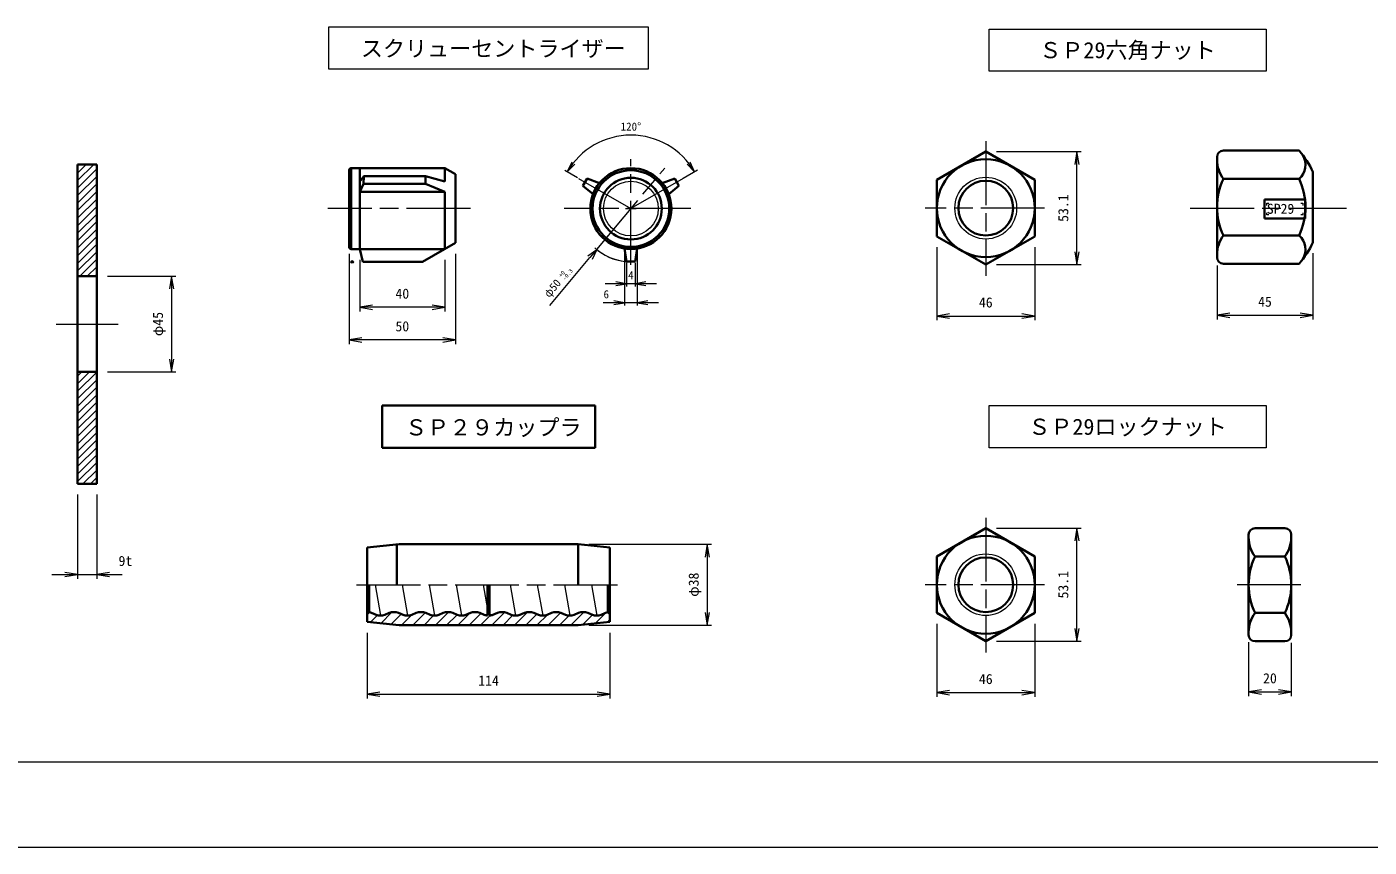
# Model space of a CAD drawing. Units: millimetres at full size, sheet at 1:2.5. Extents: x 2705 to 4385, y -2306 to -1103.
# Drawn here: x 3328 to 3958, y -2291 to -1906 of the extents above; entities that cross this region are included whole.
import ezdxf
from ezdxf.enums import TextEntityAlignment as Align

# ---------------------------------------------------------------- set-up
doc = ezdxf.new("R2010")
doc.units = ezdxf.units.MM
doc.header["$LTSCALE"] = 2.5
doc.header["$PDMODE"] = 32
doc.header["$PDSIZE"] = 1.25
for name, pattern in [('CHAIN', [18.5, 12, -1.5, 3.5, -1.5]), ('CHAIN_DOUBLE_DASH', [23.5, 12, -1.5, 3.5, -1.5, 3.5, -1.5]), ('DASHED_SPACED', [12, 6, -6])]:
    doc.linetypes.add(name, pattern=pattern)
for name, color, linetype, lineweight in [('1 外形線', 7, 'Continuous', 35), ('2 中心線', 11, 'CHAIN', 18), ('2 細い実線', 3, 'Continuous', 20), ('3 隠れ線', 2, 'DASHED_SPACED', 18), ('4中心線', 1, 'CHAIN', 18), ('5 想像線', 6, 'CHAIN_DOUBLE_DASH', 18), ('6 寸法線', 4, 'Continuous', 18), ('6寸法線', 4, 'Continuous', 18), ('7 枠・タイトル', 7, 'Continuous', 13), ('DEFPOINTS_4', 7, 'Continuous', 13), ('中心線', 1, 'CHAIN', 15), ('外形線', 7, 'Continuous', 35), ('寸法線', 4, 'Continuous', 13), ('細い実線', 3, 'Continuous', 20)]:
    doc.layers.add(name, color=color, linetype=linetype, lineweight=lineweight)
doc.styles.add('ＭＳ ゴシック', font='')
doc.styles.get('ＭＳ ゴシック').set_extended_font_data('MS Gothic')
pattern_1 = [(45, (3747.629, -2362.075), (-2.65165, 2.65165), [])]
pattern_2 = [(45, (2774.176, -2955.177), (-1.76777, 1.76777), [])]

# ---------------------------------------------------------------- blocks, each defined once
blk = doc.blocks.new('open_arrow')
at = {"color": 0, "linetype": 'Continuous', "lineweight": -2}
blk.add_lwpolyline([(7.5, 1.25), (0, 0), (7.5, -1.25)], dxfattribs=at)

msp = doc.modelspace()

# ---------------------------------------------------------------- hatches: boundary and pattern name
at = {"layer": '2 細い実線'}
h = msp.add_hatch(dxfattribs=at)
h.set_pattern_fill('USER', color=256, style=0, pattern_type=2)
h.set_pattern_definition(pattern_2)
h.paths.add_polyline_path([(3360.974, -1970.276), (3351.974, -1970.276), (3351.974, -2022.776), (3360.974, -2022.776)])
h = msp.add_hatch(dxfattribs=at)
h.set_pattern_fill('USER', color=256, style=0, pattern_type=2)
h.set_pattern_definition(pattern_2)
h.paths.add_polyline_path([(3360.974, -1970.276), (3351.974, -1970.276), (3351.974, -2022.776), (3360.974, -2022.776)])
h = msp.add_hatch(dxfattribs=at)
h.set_pattern_fill('USER', color=256, style=0, pattern_type=2)
h.set_pattern_definition(pattern_2)
h.paths.add_polyline_path([(3360.974, -2067.776), (3351.974, -2067.776), (3351.974, -2120.276), (3360.974, -2120.276)])
h = msp.add_hatch(dxfattribs=at)
h.set_pattern_fill('USER', color=256, style=0, pattern_type=2)
h.set_pattern_definition(pattern_2)
h.paths.add_polyline_path([(3360.974, -2067.776), (3351.974, -2067.776), (3351.974, -2120.276), (3360.974, -2120.276)])
h = msp.add_hatch(dxfattribs=at)
h.set_pattern_fill('USER', color=256, style=0, pattern_type=2)
h.set_pattern_definition(pattern_1)
h.paths.add_polyline_path([(3509.034, -2186.7), (3502.954, -2186.7), (3487.954, -2185.2), (3487.954, -2181.55), (3488.86, -2180.644, -0.0505), (3490.022, -2180.975), (3492.12, -2181.81, 0.1917), (3496.188, -2181.81), (3498.285, -2180.975, -0.1917), (3502.722, -2180.975), (3504.82, -2181.81, 0.1917), (3508.888, -2181.81), (3509.329, -2181.635), (3510.985, -2180.975, -0.1917), (3515.422, -2180.975), (3517.52, -2181.81, 0.1917), (3521.588, -2181.81), (3523.685, -2180.975, -0.08632), (3525.697, -2180.554, -0.10366), (3528.122, -2180.975), (3530.22, -2181.81, 0.1917), (3534.288, -2181.81), (3536.385, -2180.975, -0.1917), (3540.822, -2180.975), (3542.92, -2181.81, 0.07207), (3544.454, -2182.177), (3544.454, -2179.7), (3545.454, -2179.7), (3545.454, -2182.177, 0.07207), (3546.988, -2181.81), (3549.085, -2180.975, -0.1917), (3553.522, -2180.975), (3555.62, -2181.81, 0.1917), (3559.688, -2181.81), (3561.785, -2180.975, -0.1917), (3566.222, -2180.975), (3568.32, -2181.81, 0.1917), (3572.388, -2181.81), (3574.485, -2180.975, -0.1917), (3578.922, -2180.975), (3581.02, -2181.81, 0.1917), (3585.088, -2181.81), (3587.185, -2180.975, -0.1917), (3591.622, -2180.975), (3593.72, -2181.81, 0.1917), (3597.788, -2181.81), (3599.885, -2180.975, -0.0505), (3601.047, -2180.644), (3601.954, -2181.55), (3601.954, -2185.2), (3586.954, -2186.7), (3526.464, -2186.7)])
h = msp.add_hatch(dxfattribs=at)
h.set_pattern_fill('USER', color=256, style=0, pattern_type=2)
h.set_pattern_definition(pattern_1)
h.paths.add_polyline_path([(3509.034, -2186.7), (3502.954, -2186.7), (3487.954, -2185.2), (3487.954, -2181.55), (3488.86, -2180.644, -0.0505), (3490.022, -2180.975), (3492.12, -2181.81, 0.1917), (3496.188, -2181.81), (3498.285, -2180.975, -0.1917), (3502.722, -2180.975), (3504.82, -2181.81, 0.1917), (3508.888, -2181.81), (3509.329, -2181.635), (3510.985, -2180.975, -0.1917), (3515.422, -2180.975), (3517.52, -2181.81, 0.1917), (3521.588, -2181.81), (3523.685, -2180.975, -0.08632), (3525.697, -2180.554, -0.10366), (3528.122, -2180.975), (3530.22, -2181.81, 0.1917), (3534.288, -2181.81), (3536.385, -2180.975, -0.1917), (3540.822, -2180.975), (3542.92, -2181.81, 0.07207), (3544.454, -2182.177), (3544.454, -2179.7), (3545.454, -2179.7), (3545.454, -2182.177, 0.07207), (3546.988, -2181.81), (3549.085, -2180.975, -0.1917), (3553.522, -2180.975), (3555.62, -2181.81, 0.1917), (3559.688, -2181.81), (3561.785, -2180.975, -0.1917), (3566.222, -2180.975), (3568.32, -2181.81, 0.1917), (3572.388, -2181.81), (3574.485, -2180.975, -0.1917), (3578.922, -2180.975), (3581.02, -2181.81, 0.1917), (3585.088, -2181.81), (3587.185, -2180.975, -0.1917), (3591.622, -2180.975), (3593.72, -2181.81, 0.1917), (3597.788, -2181.81), (3599.885, -2180.975, -0.0505), (3601.047, -2180.644), (3601.954, -2181.55), (3601.954, -2185.2), (3586.954, -2186.7), (3526.464, -2186.7)])

# ---------------------------------------------------------------- linework, layer by layer
at = {"layer": '1 外形線'}
for p, q in [((3755.39, -1977.553), (3778.39, -1964.274)), ((3778.39, -1964.274), (3801.39, -1977.553)), ((3889.968, -1963.835), (3925.468, -1963.835)), ((3360.974, -1970.276), (3351.974, -1970.276)), ((3351.974, -1970.276), (3351.974, -2120.276)), ((3360.974, -2120.276), (3360.974, -1970.276)), ((3886.968, -2013.935), (3886.968, -1966.835)), ((3755.39, -1977.553), (3755.39, -2004.095)), ((3801.39, -1977.553), (3801.39, -2004.095)), ((3889.968, -1977.11), (3925.468, -1977.11)), ((3931.968, -2006.929), (3931.968, -1973.84)), ((3909.315, -1986.764), (3909.315, -1995.764)), ((3909.315, -1986.764), (3928.315, -1986.764)), ((3928.315, -1986.764), (3928.315, -1995.764)), ((3909.315, -1995.764), (3928.315, -1995.764)), ((3755.39, -2004.095), (3778.39, -2017.374)), ((3778.39, -2017.374), (3801.39, -2004.095)), ((3889.968, -2003.66), (3925.468, -2003.66)), ((3351.974, -2022.776), (3360.974, -2022.776)), ((3889.968, -2016.935), (3925.468, -2016.935)), ((3351.974, -2067.776), (3360.974, -2067.776)), ((3494.954, -2083.596), (3594.954, -2083.596)), ((3494.954, -2103.403), (3494.954, -2083.596)), ((3594.954, -2083.596), (3594.954, -2103.403)), ((3594.954, -2103.403), (3494.954, -2103.403)), ((3351.974, -2120.276), (3360.974, -2120.276)), ((3755.39, -2154.429), (3778.39, -2141.15)), ((3778.39, -2141.15), (3801.39, -2154.429)), ((3918.808, -2141.15), (3904.808, -2141.15)), ((3487.954, -2150.2), (3502.954, -2148.7)), ((3501.921, -2148.64), (3501.921, -2167.77)), ((3502.954, -2148.7), (3586.954, -2148.7)), ((3601.954, -2150.2), (3586.954, -2148.7)), ((3586.954, -2148.7), (3586.954, -2167.7)), ((3901.808, -2144.15), (3901.808, -2191.25)), ((3921.808, -2144.15), (3921.808, -2191.25)), ((3487.954, -2150.2), (3487.954, -2185.2)), ((3601.954, -2150.2), (3601.954, -2185.2)), ((3755.39, -2154.429), (3755.39, -2180.971)), ((3801.39, -2154.429), (3801.39, -2180.971)), ((3918.808, -2154.425), (3904.808, -2154.425)), ((3488.954, -2167.7), (3488.954, -2180.661)), ((3544.454, -2167.7), (3544.454, -2182.177)), ((3545.454, -2167.7), (3545.454, -2182.177)), ((3600.954, -2167.7), (3600.954, -2180.661)), ((3488.954, -2180.55), (3487.954, -2181.55)), ((3544.454, -2179.7), (3545.454, -2179.7)), ((3600.954, -2180.55), (3601.954, -2181.55)), ((3487.954, -2185.2), (3502.954, -2186.7)), ((3492.12, -2181.81), (3490.022, -2180.975)), ((3496.188, -2181.81), (3498.285, -2180.975)), ((3504.82, -2181.81), (3502.722, -2180.975)), ((3502.954, -2186.7), (3586.954, -2186.7)), ((3508.888, -2181.81), (3510.985, -2180.975)), ((3517.52, -2181.81), (3515.422, -2180.975)), ((3521.588, -2181.81), (3523.685, -2180.975)), ((3530.22, -2181.81), (3528.122, -2180.975)), ((3534.288, -2181.81), (3536.385, -2180.975)), ((3542.92, -2181.81), (3540.822, -2180.975)), ((3546.988, -2181.81), (3549.085, -2180.975)), ((3555.62, -2181.81), (3553.522, -2180.975)), ((3559.688, -2181.81), (3561.785, -2180.975)), ((3568.32, -2181.81), (3566.222, -2180.975)), ((3572.388, -2181.81), (3574.485, -2180.975)), ((3581.02, -2181.81), (3578.922, -2180.975)), ((3585.088, -2181.81), (3587.185, -2180.975)), ((3601.954, -2185.2), (3586.954, -2186.7)), ((3593.72, -2181.81), (3591.622, -2180.975)), ((3597.788, -2181.81), (3599.885, -2180.975)), ((3755.39, -2180.971), (3778.39, -2194.25)), ((3778.39, -2194.25), (3801.39, -2180.971)), ((3918.808, -2180.975), (3904.808, -2180.975)), ((3918.808, -2194.25), (3904.808, -2194.25))]:
    msp.add_line(p, q, dxfattribs=at)
for centre, radius in [((3778.39, -1990.824), 22.993), ((3778.39, -1990.824), 12.85), ((3778.39, -2167.7), 22.993), ((3778.39, -2167.7), 12.85)]:
    msp.add_circle(centre, radius, dxfattribs=at)
for centre, radius, start, end in [((3889.968, -1966.835), 3, 90, 180), ((3895.55, -1990.385), 40, 24.43173, 41.58647), ((3919.606, -1970.472), 8.855, 311.44966, 30.68165), ((3901.968, -1968.11), 15, 180, 216.8699), ((3917.839, -1990.385), 30.871, 154.53143, 205.46857), ((3897.598, -1990.385), 30.871, 334.53143, 25.46857), ((3901.968, -2012.66), 15, 143.1301, 180), ((3919.606, -2010.297), 8.855, 329.31797, 48.55029), ((3895.55, -1990.385), 40, 318.41353, 335.56827), ((3889.968, -2013.935), 3, 180, 270), ((3904.808, -2144.15), 3, 90, 180), ((3918.808, -2144.15), 3, 0, 90), ((3916.808, -2145.425), 15, 180, 216.8699), ((3906.808, -2145.425), 15, 323.1301, 0), ((3932.679, -2167.7), 30.871, 154.53143, 180), ((3890.937, -2167.7), 30.871, 0, 25.46857), ((3932.679, -2167.7), 30.871, 180, 205.46857), ((3890.937, -2167.7), 30.871, 334.53143, 0), ((3500.504, -2186.55), 6, 68.29614, 111.70386), ((3513.204, -2186.55), 6, 68.29614, 111.70386), ((3525.904, -2186.55), 6, 68.29614, 111.70386), ((3538.604, -2186.55), 6, 68.29614, 111.70386), ((3551.304, -2186.55), 6, 68.29614, 111.70386), ((3564.004, -2186.55), 6, 68.29614, 111.70386), ((3576.704, -2186.55), 6, 68.29614, 111.70386), ((3589.404, -2186.55), 6, 68.29614, 111.70386), ((3487.804, -2186.55), 6, 68.29614, 78.94994), ((3494.154, -2176.7), 5.5, 248.29614, 291.70386), ((3506.854, -2176.7), 5.5, 248.29614, 291.70386), ((3519.554, -2176.7), 5.5, 248.29614, 291.70386), ((3532.254, -2176.7), 5.5, 248.29614, 291.70386), ((3544.954, -2176.7), 5.5, 248.29614, 264.78409), ((3544.954, -2176.7), 5.5, 275.21591, 291.70386), ((3557.654, -2176.7), 5.5, 248.29614, 291.70386), ((3570.354, -2176.7), 5.5, 248.29614, 291.70386), ((3583.054, -2176.7), 5.5, 248.29614, 291.70386), ((3595.754, -2176.7), 5.5, 248.29614, 291.70386), ((3602.104, -2186.55), 6, 101.05006, 111.70386), ((3916.808, -2189.975), 15, 143.1301, 180), ((3906.808, -2189.975), 15, 0, 36.8699), ((3904.808, -2191.25), 3, 180, 270), ((3918.808, -2191.25), 3, 270, 0)]:
    msp.add_arc(centre, radius, start, end, dxfattribs=at)
at = {"layer": '2 中心線'}
for p, q in [((3778.39, -1959.367), (3778.39, -2022.682)), ((3806.022, -1990.824), (3749.922, -1990.824)), ((3874.372, -1990.824), (3947.817, -1990.824)), ((3341.974, -2045.276), (3370.974, -2045.276)), ((3778.39, -2136.243), (3778.39, -2199.558)), ((3482.954, -2167.7), (3606.954, -2167.7)), ((3806.022, -2167.7), (3749.922, -2167.7)), ((3926.364, -2167.7), (3895.825, -2167.7))]:
    msp.add_line(p, q, dxfattribs=at)
at = {"layer": '2 細い実線'}
for centre in [(3778.39, -1990.824), (3778.39, -2167.7)]:
    msp.add_circle(centre, 14.5, dxfattribs=at)
at = {"layer": '3 隠れ線'}
for p, q in [((3491.627, -2167.7), (3494.154, -2182.2)), ((3504.327, -2167.7), (3506.854, -2182.2)), ((3517.027, -2167.7), (3519.554, -2182.2)), ((3529.727, -2167.7), (3532.254, -2182.2)), ((3542.427, -2167.7), (3544.454, -2179.33)), ((3555.127, -2167.7), (3557.654, -2182.2)), ((3567.827, -2167.7), (3570.354, -2182.2)), ((3580.527, -2167.7), (3583.054, -2182.2)), ((3593.227, -2167.7), (3595.754, -2182.2))]:
    msp.add_line(p, q, dxfattribs=at)
at = {"layer": '4中心線'}
msp.add_line((3536.395, -1991.048), (3469.521, -1991.048), dxfattribs=at)
at = {"layer": '5 想像線'}
for p, q in [((3910.315, -1988.514), (3911.315, -1988.514)), ((3910.315, -1989.514), (3910.315, -1988.514)), ((3926.315, -1988.514), (3927.315, -1988.514)), ((3927.315, -1988.514), (3927.315, -1989.514)), ((3910.315, -1994.014), (3910.315, -1993.014)), ((3911.315, -1994.014), (3910.315, -1994.014)), ((3927.315, -1994.014), (3926.315, -1994.014)), ((3927.315, -1993.014), (3927.315, -1994.014))]:
    msp.add_line(p, q, dxfattribs=at)
at = {"layer": '6 寸法線'}
for p, q in [((3469.954, -1905.678), (3619.954, -1905.678)), ((3469.954, -1925.484), (3469.954, -1905.678)), ((3619.954, -1905.678), (3619.954, -1925.484)), ((3779.954, -1906.72), (3909.954, -1906.72)), ((3779.954, -1926.527), (3779.954, -1906.72)), ((3909.954, -1906.72), (3909.954, -1926.527)), ((3619.954, -1925.484), (3469.954, -1925.484)), ((3909.954, -1926.527), (3779.954, -1926.527)), ((3783.47, -1964.274), (3823.165, -1964.274)), ((3821.165, -2017.374), (3821.165, -1964.274)), ((3755.39, -2009.175), (3755.39, -2043.497)), ((3801.39, -2009.175), (3801.39, -2043.497)), ((3931.968, -2012.009), (3931.968, -2043.148)), ((3366.054, -2022.776), (3398.106, -2022.776)), ((3396.106, -2022.776), (3396.106, -2067.776)), ((3783.47, -2017.374), (3823.165, -2017.374)), ((3886.968, -2017.74), (3886.968, -2043.148)), ((3755.39, -2041.497), (3801.39, -2041.497)), ((3886.968, -2041.148), (3931.968, -2041.148)), ((3366.054, -2067.776), (3398.106, -2067.776)), ((3779.954, -2083.596), (3909.954, -2083.596)), ((3779.954, -2103.403), (3779.954, -2083.596)), ((3909.954, -2083.596), (3909.954, -2103.403)), ((3909.954, -2103.403), (3779.954, -2103.403)), ((3351.974, -2125.356), (3351.974, -2164.91)), ((3360.974, -2125.356), (3360.974, -2164.91)), ((3783.47, -2141.15), (3823.165, -2141.15)), ((3821.165, -2194.25), (3821.165, -2141.15)), ((3592.034, -2148.7), (3649.629, -2148.7)), ((3647.629, -2148.7), (3647.629, -2186.7)), ((3339.974, -2162.91), (3372.974, -2162.91)), ((3592.034, -2186.7), (3649.629, -2186.7)), ((3755.39, -2186.051), (3755.39, -2220.373)), ((3801.39, -2186.051), (3801.39, -2220.373)), ((3487.954, -2190.28), (3487.954, -2221.093)), ((3601.954, -2190.28), (3601.954, -2221.093)), ((3783.47, -2194.25), (3823.165, -2194.25)), ((3901.808, -2194.616), (3901.808, -2220.024)), ((3921.808, -2195.055), (3921.808, -2220.024)), ((3755.39, -2218.373), (3801.39, -2218.373)), ((3901.808, -2218.024), (3921.808, -2218.024)), ((3487.954, -2219.093), (3601.954, -2219.093))]:
    msp.add_line(p, q, dxfattribs=at)
at = {"layer": '6寸法線'}
for p, q in [((3479.452, -2012.241), (3479.452, -2054.709)), ((3484.452, -2015.128), (3484.452, -2039.369)), ((3524.452, -2015.128), (3524.452, -2039.369)), ((3529.452, -2012.241), (3529.452, -2054.709)), ((3524.452, -2037.369), (3484.452, -2037.369)), ((3529.452, -2052.709), (3479.452, -2052.709))]:
    msp.add_line(p, q, dxfattribs=at)
at = {"layer": '7 枠・タイトル'}
msp.add_line((2744.954, -2250.954), (4344.954, -2250.954), dxfattribs=at)
at = {"layer": 'DEFPOINTS_4'}
msp.add_line((2704.954, -2290.954), (4384.954, -2290.954), dxfattribs=at)
at = {"layer": '中心線'}
for p, q in [((3595.726, -2010.228), (3627.644, -1972.052)), ((3611.762, -2017.391), (3611.762, -1967.772)), ((3587.18, -1976.856), (3611.762, -1991.048)), ((3636.343, -1976.856), (3611.762, -1991.048)), ((3639.909, -1991.048), (3580.494, -1991.048))]:
    msp.add_line(p, q, dxfattribs=at)
at = {"layer": '外形線'}
for p, q in [((3524.452, -1972.048), (3480.452, -1972.048)), ((3480.452, -1972.048), (3480.452, -2010.048)), ((3484.452, -1972.048), (3484.452, -2010.048)), ((3524.452, -1972.048), (3524.452, -1978.33)), ((3524.452, -1972.048), (3529.452, -1974.935)), ((3479.452, -1973.048), (3479.452, -2009.048)), ((3486.453, -1975.848), (3484.452, -1978.351)), ((3486.22, -1979.38), (3486.453, -1975.848)), ((3486.453, -1975.848), (3515.264, -1975.848)), ((3515.264, -1979.38), (3515.264, -1975.848)), ((3515.264, -1975.848), (3524.452, -1978.33)), ((3529.452, -1974.935), (3529.452, -2007.161)), ((3591.181, -1976.856), (3589.181, -1980.32)), ((3597.014, -1979.069), (3591.181, -1976.856)), ((3626.51, -1979.069), (3632.343, -1976.856)), ((3632.343, -1976.856), (3634.343, -1980.32)), ((3486.22, -1979.38), (3484.452, -1983.135)), ((3524.452, -1983.135), (3484.452, -1983.135)), ((3515.264, -1979.38), (3486.22, -1979.38)), ((3524.452, -1983.135), (3515.264, -1979.38)), ((3524.452, -1983.135), (3524.452, -2010.048)), ((3594.014, -1984.265), (3589.181, -1980.32)), ((3629.51, -1984.265), (3634.343, -1980.32)), ((3524.452, -2010.048), (3480.452, -2010.048)), ((3484.452, -2010.048), (3485.952, -2016.099)), ((3513.972, -2016.099), (3529.452, -2007.161)), ((3608.762, -2009.81), (3609.762, -2015.968)), ((3614.762, -2009.81), (3613.762, -2015.968)), ((3485.952, -2016.099), (3513.972, -2016.099)), ((3613.762, -2015.968), (3609.762, -2015.968))]:
    msp.add_line(p, q, dxfattribs=at)
for radius in [19, 18, 14.5]:
    msp.add_circle((3611.762, -1991.048), radius, dxfattribs=at)
for centre, start, end in [((3480.452, -1973.048), 90, 180), ((3480.452, -2009.048), 180, 270)]:
    msp.add_arc(centre, 1, start, end, dxfattribs=at)
at = {"layer": '寸法線'}
for p, q in [((3586.639, -1976.544), (3580.793, -1973.169)), ((3643.064, -1972.976), (3636.343, -1976.856)), ((3609.262, -1991.048), (3614.262, -1991.048)), ((3611.762, -1993.548), (3611.762, -1988.548)), ((3591.491, -2013.205), (3595.726, -2010.228)), ((3595.726, -2010.228), (3592.519, -2014.064)), ((3595.726, -2010.228), (3593.547, -2014.923)), ((3573.674, -2036.605), (3592.519, -2014.064)), ((3608.762, -2010.435), (3608.762, -2036.515)), ((3609.762, -2016.593), (3609.762, -2027.599)), ((3613.762, -2016.593), (3613.762, -2027.599)), ((3614.762, -2010.435), (3614.762, -2036.515)), ((3623.762, -2026.349), (3599.762, -2026.349)), ((3624.762, -2035.265), (3598.762, -2035.265))]:
    msp.add_line(p, q, dxfattribs=at)
for radius, start, end in [(34.509, 30, 150), (25, 227.23738, 263.97904), (25, 230.10217, 274.58857)]:
    msp.add_arc((3611.762, -1991.048), radius, start, end, dxfattribs=at)
msp.add_point((3480.952, -2016.099), dxfattribs=at)
at = {"layer": '細い実線'}
msp.add_circle((3611.762, -1991.048), 12.85, dxfattribs=at)

# ---------------------------------------------------------------- block references
at = {"layer": '6 寸法線', "xscale": 0.8, "yscale": 0.8}
for p, rotation in [((3821.165, -1964.274), 270), ((3821.165, -2017.374), 90), ((3396.106, -2022.776), 270), ((3801.39, -2041.497), 180), ((3931.968, -2041.148), 180), ((3396.106, -2067.776), 90), ((3821.165, -2141.15), 270), ((3647.629, -2148.7), 270), ((3351.974, -2162.91), 180), ((3647.629, -2186.7), 90), ((3821.165, -2194.25), 90), ((3601.954, -2219.093), 180), ((3801.39, -2218.373), 180), ((3921.808, -2218.024), 180)]:
    msp.add_blockref('open_arrow', p, dxfattribs=dict(at, rotation=rotation))
for p in [(3755.39, -2041.497), (3886.968, -2041.148), (3360.974, -2162.91), (3487.954, -2219.093), (3755.39, -2218.373), (3901.808, -2218.024)]:
    msp.add_blockref('open_arrow', p, dxfattribs=at)
at = {"layer": '6寸法線', "xscale": 0.8, "yscale": 0.8}
for p in [(3484.452, -2037.369), (3479.452, -2052.709)]:
    msp.add_blockref('open_arrow', p, dxfattribs=at)
at = {"layer": '6寸法線', "xscale": 0.8, "yscale": 0.8, "rotation": 180}
for p in [(3524.452, -2037.369), (3529.452, -2052.709)]:
    msp.add_blockref('open_arrow', p, dxfattribs=at)
at = {"layer": '寸法線', "xscale": 0.667, "yscale": 0.667}
for p, rotation in [((3581.876, -1973.794), 55.8), ((3641.648, -1973.794), 124.2), ((3609.762, -2026.349), 180), ((3608.762, -2035.265), 180)]:
    msp.add_blockref('open_arrow', p, dxfattribs=dict(at, rotation=rotation))
for p in [(3613.762, -2026.349), (3614.762, -2035.265)]:
    msp.add_blockref('open_arrow', p, dxfattribs=at)

# ---------------------------------------------------------------- texts
at = {"layer": '1 外形線', "style": 'ＭＳ ゴシック'}
msp.add_text('SP29', height=4.747, dxfattribs=at).set_placement((3910.341, -1994.921), align=Align.BOTTOM_LEFT)
at = {"layer": '6 寸法線', "style": 'ＭＳ ゴシック'}
for s, p in [('スクリューセントライザー', (3609.312, -1915.86)), ('ＳＰ２９カップラ', (3588.597, -2093.779))]:
    msp.add_text(s, height=7.595, dxfattribs=at).set_placement(p, align=Align.MIDDLE_RIGHT)
for s, height, p in [('ＳＰ29六角ナット', 7.595, (3844.954, -1916.624)), ('46', 4.747, (3778.39, -2035.097)), ('45', 4.747, (3909.468, -2034.748)), ('ＳＰ29ロックナット', 7.595, (3844.954, -2093.5)), ('9t', 4.747, (3374.441, -2156.51)), ('114', 4.747, (3544.954, -2212.693)), ('46', 4.747, (3778.39, -2211.973)), ('20', 4.747, (3911.808, -2211.624))]:
    msp.add_text(s, height=height, dxfattribs=at).set_placement(p, align=Align.MIDDLE_CENTER)
for s, p in [('53.1', (3814.765, -1990.824)), ('φ45', (3389.706, -2045.276)), ('53.1', (3814.765, -2167.7)), ('φ38', (3641.229, -2167.7))]:
    msp.add_text(s, height=4.747, rotation=90, dxfattribs=at).set_placement(p, align=Align.MIDDLE_CENTER)
at = {"layer": '6寸法線', "style": 'ＭＳ ゴシック'}
for s, p in [('40', (3504.452, -2030.969)), ('50', (3504.452, -2046.309))]:
    msp.add_text(s, height=4.747, dxfattribs=at).set_placement(p, align=Align.MIDDLE_CENTER)
at = {"layer": '寸法線', "style": 'ＭＳ ゴシック'}
for s, p in [('120°', (3611.762, -1952.539)), ('4', (3611.762, -2022.349)), ('6', (3600.214, -2031.265))]:
    msp.add_text(s, height=3.798, dxfattribs=at).set_placement(p, align=Align.MIDDLE_CENTER)
for s, height, p in [('+0', 1.899, (3579.538, -2023.849)), ('-0.3', 1.899, (3581.338, -2025.249)), ('φ50', 3.798, (3574.315, -2033.874))]:
    msp.add_text(s, height=height, rotation=50.102, dxfattribs=at).set_placement(p, align=Align.BOTTOM_LEFT)

doc.saveas('drawing.dxf')
